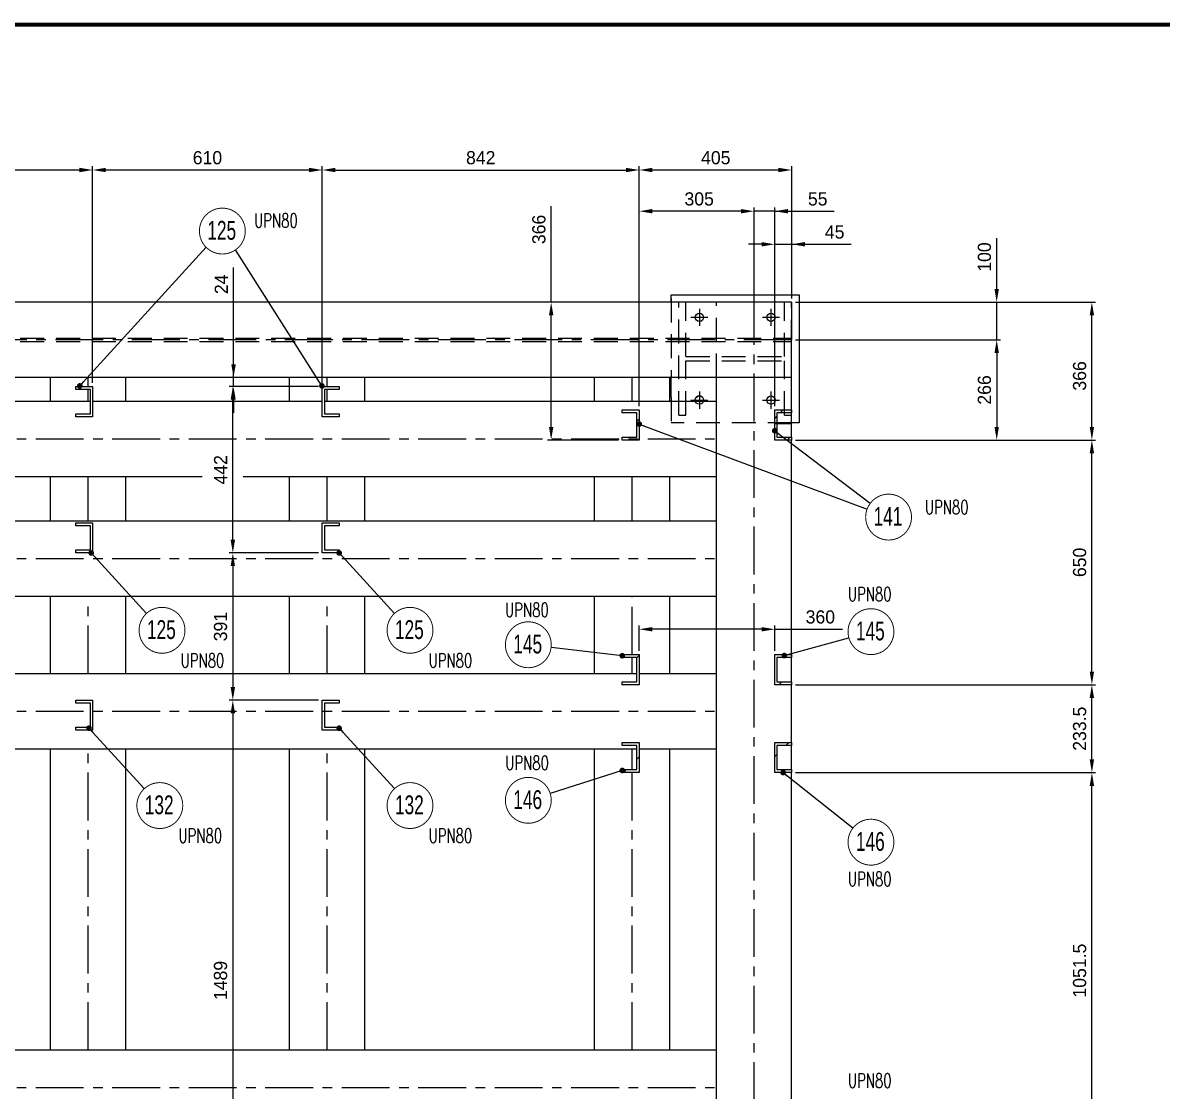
# Model space of a CAD drawing. Header units: millimetres. Extents: x 0 to 16187, y -20471 to 6290.
# Drawn here: x 9435.8 to 9738.5, y 4409.2 to 4692.9 of the extents above; entities that cross this region are included whole.
import ezdxf
from ezdxf.enums import TextEntityAlignment as Align

# ---------------------------------------------------------------- set-up
doc = ezdxf.new("R2010")
doc.units = ezdxf.units.MM
doc.header["$PDSIZE"] = -1
doc.linetypes.add('CENTERX2', pattern=[20.32, 12.7, -2.54, 2.54, -2.54])
doc.linetypes.add('DASHED2', pattern=[9.525, 6.35, -3.175])
doc.layers.add('BORDER1', color=3, linetype='Continuous')
doc.layers.add('BORDER2', color=7, linetype='Continuous')
doc.styles.add('MtXpl_txt_shx', font='txt.shx', dxfattribs={"height": 0.2})
doc.styles.add('ROMANC', font='ROMANC', dxfattribs={"height": 5})
doc.styles.add('ROMANS', font='ROMANS.shx', dxfattribs={"width": 0.8})
doc.styles.add('ROMANT', font='ROMANT', dxfattribs={"height": 4})
doc.styles.add('SLDTEXTSTYLE2', font='TXT', dxfattribs={"width": 0.686449})
doc.dimstyles.new('AM_ISO', dxfattribs={"dimtxt": 3.5, "dimasz": 3.5, "dimexe": 1, "dimexo": 1, "dimgap": 1.5, "dimtad": 1, "dimdsep": 46, "dimtxsty": 'Standard', "dimcen": 0, "dimclrd": 1, "dimclre": 1, "dimclrt": 1, "dimadec": 0, "dimazin": 2, "dimtp": 0.1, "dimtm": 0.1, "dimtfac": 0.71, "dimtdec": 3, "dimtmove": 0, "dimatfit": 3, "dimfxl": 1, "dimlwd": -1, "dimlwe": -1, "dimarcsym": 1})
doc.dimstyles.new('AM_ISO$7', dxfattribs={"dimtxt": 3.5, "dimasz": 3.5, "dimexe": 1, "dimexo": 1, "dimgap": 1.5, "dimtad": 1, "dimtoh": 1, "dimdsep": 46, "dimtxsty": 'Standard', "dimcen": 0, "dimclrd": 1, "dimclre": 1, "dimclrt": 1, "dimadec": 0, "dimazin": 2, "dimtp": 0.1, "dimtm": 0.1, "dimtfac": 0.71, "dimtdec": 3, "dimtmove": 0, "dimatfit": 3, "dimfxl": 1, "dimlwd": -1, "dimlwe": -1, "dimarcsym": 1})
pattern_1 = [(45, (8698.3727, 1683.945), (-4.490128, 4.490128), [])]

# ---------------------------------------------------------------- blocks, each defined once
blk = doc.blocks.new('*D2798')
at = {"color": 1, "linetype": 'ByBlock'}
for p, q in [((9641.09, 4493.77), (9720.84, 4493.77)), ((9641.09, 4388.62), (9720.84, 4388.62))]:
    blk.add_line(p, q, dxfattribs=at)
at = {"color": 2, "linetype": 'ByBlock'}
blk.add_line((9719.84, 4392.12), (9719.84, 4490.27), dxfattribs=at)
at = {"color": 2}
for points in [[(9720.42, 4490.27), (9719.26, 4490.27), (9719.84, 4493.77)], [(9719.26, 4392.12), (9720.42, 4392.12), (9719.84, 4388.62)]]:
    blk.add_solid(points, dxfattribs=at)
at = {"layer": 'Defpoints', "color": 0}
for p in [(9640.09, 4493.77), (9719.84, 4493.77), (9640.09, 4388.62)]:
    blk.add_point(p, dxfattribs=at)
at = {"color": 1, "insert": (9716.59, 4441.19), "char_height": 3.5, "attachment_point": 5, "rotation": 90}
blk.add_mtext('1051.5', dxfattribs=at)
blk = doc.blocks.new('*D2799')
at = {"color": 1, "linetype": 'ByBlock'}
for p, q in [((9641.09, 4517.12), (9720.84, 4517.12)), ((9641.09, 4493.77), (9720.84, 4493.77))]:
    blk.add_line(p, q, dxfattribs=at)
at = {"color": 2, "linetype": 'ByBlock'}
blk.add_line((9719.84, 4497.27), (9719.84, 4513.62), dxfattribs=at)
at = {"color": 2}
for points in [[(9720.42, 4513.62), (9719.26, 4513.62), (9719.84, 4517.12)], [(9719.26, 4497.27), (9720.42, 4497.27), (9719.84, 4493.77)]]:
    blk.add_solid(points, dxfattribs=at)
at = {"layer": 'Defpoints', "color": 0}
for p in [(9640.09, 4517.12), (9719.84, 4517.12), (9640.09, 4493.77)]:
    blk.add_point(p, dxfattribs=at)
at = {"color": 1, "insert": (9716.59, 4505.44), "char_height": 3.5, "attachment_point": 5, "rotation": 90}
blk.add_mtext('233.5', dxfattribs=at)
blk = doc.blocks.new('*D2800')
at = {"color": 1, "linetype": 'ByBlock'}
for p, q in [((9641.09, 4582.12), (9720.84, 4582.12)), ((9641.09, 4517.12), (9720.84, 4517.12))]:
    blk.add_line(p, q, dxfattribs=at)
at = {"color": 2, "linetype": 'ByBlock'}
blk.add_line((9719.84, 4520.62), (9719.84, 4578.62), dxfattribs=at)
at = {"color": 2}
for points in [[(9720.42, 4578.62), (9719.26, 4578.62), (9719.84, 4582.12)], [(9719.26, 4520.62), (9720.42, 4520.62), (9719.84, 4517.12)]]:
    blk.add_solid(points, dxfattribs=at)
at = {"layer": 'Defpoints', "color": 0}
for p in [(9640.09, 4582.12), (9719.84, 4582.12), (9640.09, 4517.12)]:
    blk.add_point(p, dxfattribs=at)
at = {"color": 1, "insert": (9716.59, 4549.62), "char_height": 3.5, "attachment_point": 5, "rotation": 90}
blk.add_mtext('650', dxfattribs=at)
blk = doc.blocks.new('*D2801')
at = {"color": 1, "linetype": 'ByBlock'}
for p, q in [((9641.09, 4618.72), (9720.84, 4618.72)), ((9641.09, 4582.12), (9720.84, 4582.12))]:
    blk.add_line(p, q, dxfattribs=at)
at = {"color": 2, "linetype": 'ByBlock'}
blk.add_line((9719.84, 4585.62), (9719.84, 4615.22), dxfattribs=at)
at = {"color": 2}
for points in [[(9720.42, 4615.22), (9719.26, 4615.22), (9719.84, 4618.72)], [(9719.26, 4585.62), (9720.42, 4585.62), (9719.84, 4582.12)]]:
    blk.add_solid(points, dxfattribs=at)
at = {"layer": 'Defpoints', "color": 0}
for p in [(9640.09, 4618.72), (9719.84, 4618.72), (9640.09, 4582.12)]:
    blk.add_point(p, dxfattribs=at)
at = {"color": 1, "insert": (9716.59, 4599.15), "char_height": 3.5, "attachment_point": 5, "rotation": 90}
blk.add_mtext('366', dxfattribs=at)
blk = doc.blocks.new('*D2802')
at = {"color": 1, "linetype": 'ByBlock'}
for p, q in [((9641.09, 4608.72), (9695.56, 4608.72)), ((9641.09, 4582.12), (9695.56, 4582.12))]:
    blk.add_line(p, q, dxfattribs=at)
at = {"color": 2, "linetype": 'ByBlock'}
blk.add_line((9694.56, 4605.22), (9694.56, 4585.62), dxfattribs=at)
at = {"color": 2}
for points in [[(9695.14, 4605.22), (9693.97, 4605.22), (9694.56, 4608.72)], [(9693.97, 4585.62), (9695.14, 4585.62), (9694.56, 4582.12)]]:
    blk.add_solid(points, dxfattribs=at)
at = {"layer": 'Defpoints', "color": 0}
for p in [(9640.09, 4608.72), (9640.09, 4582.12), (9694.56, 4582.12)]:
    blk.add_point(p, dxfattribs=at)
at = {"color": 1, "insert": (9691.31, 4595.42), "char_height": 3.5, "attachment_point": 5, "rotation": 90}
blk.add_mtext('266', dxfattribs=at)
blk = doc.blocks.new('*D2804')
at = {"color": 1, "linetype": 'ByBlock'}
for p, q in [((9630.09, 4609.27), (9630.09, 4643.89)), ((9635.59, 4591.12), (9635.59, 4643.89))]:
    blk.add_line(p, q, dxfattribs=at)
at = {"color": 2, "linetype": 'ByBlock'}
for p, q in [((9626.59, 4642.89), (9623.09, 4642.89)), ((9635.59, 4642.89), (9630.09, 4642.89)), ((9635.59, 4642.89), (9651.42, 4642.89)), ((9639.09, 4642.89), (9642.59, 4642.89))]:
    blk.add_line(p, q, dxfattribs=at)
at = {"color": 2}
for points in [[(9626.59, 4642.31), (9626.59, 4643.48), (9630.09, 4642.89)], [(9639.09, 4643.48), (9639.09, 4642.31), (9635.59, 4642.89)]]:
    blk.add_solid(points, dxfattribs=at)
at = {"layer": 'Defpoints', "color": 0}
for p in [(9630.09, 4642.89), (9630.09, 4608.27), (9635.59, 4590.12)]:
    blk.add_point(p, dxfattribs=at)
at = {"color": 1, "insert": (9647.01, 4646.14), "char_height": 3.5, "attachment_point": 5}
blk.add_mtext('55', dxfattribs=at)
blk = doc.blocks.new('*D2805')
at = {"color": 1, "linetype": 'ByBlock'}
for p, q in [((9599.59, 4591.12), (9599.59, 4643.89)), ((9630.09, 4609.27), (9630.09, 4643.89))]:
    blk.add_line(p, q, dxfattribs=at)
at = {"color": 2, "linetype": 'ByBlock'}
blk.add_line((9626.59, 4642.89), (9603.09, 4642.89), dxfattribs=at)
at = {"color": 2}
for points in [[(9603.09, 4643.48), (9603.09, 4642.31), (9599.59, 4642.89)], [(9626.59, 4642.31), (9626.59, 4643.48), (9630.09, 4642.89)]]:
    blk.add_solid(points, dxfattribs=at)
at = {"layer": 'Defpoints', "color": 0}
for p in [(9599.59, 4642.89), (9630.09, 4608.27), (9599.59, 4590.12)]:
    blk.add_point(p, dxfattribs=at)
at = {"color": 1, "insert": (9615.52, 4646.14), "char_height": 3.5, "attachment_point": 5}
blk.add_mtext('305', dxfattribs=at)
blk = doc.blocks.new('*D2806')
at = {"color": 1, "linetype": 'ByBlock'}
for p, q in [((9599.59, 4591.12), (9599.59, 4654.84)), ((9640.09, 4619.72), (9640.09, 4654.84))]:
    blk.add_line(p, q, dxfattribs=at)
at = {"color": 2, "linetype": 'ByBlock'}
blk.add_line((9636.59, 4653.84), (9603.09, 4653.84), dxfattribs=at)
at = {"color": 2}
for points in [[(9603.09, 4654.42), (9603.09, 4653.26), (9599.59, 4653.84)], [(9636.59, 4653.26), (9636.59, 4654.42), (9640.09, 4653.84)]]:
    blk.add_solid(points, dxfattribs=at)
at = {"layer": 'Defpoints', "color": 0}
for p in [(9599.59, 4653.84), (9640.09, 4618.72), (9599.59, 4590.12)]:
    blk.add_point(p, dxfattribs=at)
at = {"color": 1, "insert": (9619.93, 4657.09), "char_height": 3.5, "attachment_point": 5}
blk.add_mtext('405', dxfattribs=at)
blk = doc.blocks.new('*D2807')
at = {"color": 1, "linetype": 'ByBlock'}
for p, q in [((9515.39, 4597.32), (9515.39, 4654.84)), ((9599.59, 4591.12), (9599.59, 4654.84))]:
    blk.add_line(p, q, dxfattribs=at)
at = {"color": 2, "linetype": 'ByBlock'}
blk.add_line((9518.89, 4653.84), (9596.09, 4653.84), dxfattribs=at)
at = {"color": 2}
for points in [[(9518.89, 4654.42), (9518.89, 4653.26), (9515.39, 4653.84)], [(9596.09, 4653.26), (9596.09, 4654.42), (9599.59, 4653.84)]]:
    blk.add_solid(points, dxfattribs=at)
at = {"layer": 'Defpoints', "color": 0}
for p in [(9599.59, 4653.84), (9515.39, 4596.32), (9599.59, 4590.12)]:
    blk.add_point(p, dxfattribs=at)
at = {"color": 1, "insert": (9557.49, 4657.09), "char_height": 3.5, "attachment_point": 5}
blk.add_mtext('842', dxfattribs=at)
blk = doc.blocks.new('*D2808')
at = {"color": 1, "linetype": 'ByBlock'}
for p, q in [((9454.39, 4597.32), (9454.39, 4654.84)), ((9515.39, 4597.32), (9515.39, 4654.84))]:
    blk.add_line(p, q, dxfattribs=at)
at = {"color": 2, "linetype": 'ByBlock'}
blk.add_line((9511.89, 4653.84), (9457.89, 4653.84), dxfattribs=at)
at = {"color": 2}
for points in [[(9457.89, 4654.42), (9457.89, 4653.26), (9454.39, 4653.84)], [(9511.89, 4653.26), (9511.89, 4654.42), (9515.39, 4653.84)]]:
    blk.add_solid(points, dxfattribs=at)
at = {"layer": 'Defpoints', "color": 0}
for p in [(9454.39, 4653.84), (9454.39, 4596.32), (9515.39, 4596.32)]:
    blk.add_point(p, dxfattribs=at)
at = {"color": 1, "insert": (9484.89, 4657.09), "char_height": 3.5, "attachment_point": 5}
blk.add_mtext('610', dxfattribs=at)
blk = doc.blocks.new('*D2809')
at = {"color": 1, "linetype": 'ByBlock'}
for p, q in [((9369.99, 4597.32), (9369.99, 4654.84)), ((9454.39, 4597.32), (9454.39, 4654.84))]:
    blk.add_line(p, q, dxfattribs=at)
at = {"color": 2, "linetype": 'ByBlock'}
blk.add_line((9450.89, 4653.84), (9373.49, 4653.84), dxfattribs=at)
at = {"color": 2}
for points in [[(9373.49, 4654.42), (9373.49, 4653.26), (9369.99, 4653.84)], [(9450.89, 4653.26), (9450.89, 4654.42), (9454.39, 4653.84)]]:
    blk.add_solid(points, dxfattribs=at)
at = {"layer": 'Defpoints', "color": 0}
for p in [(9369.99, 4653.84), (9369.99, 4596.32), (9454.39, 4596.32)]:
    blk.add_point(p, dxfattribs=at)
at = {"color": 1, "insert": (9412.19, 4657.09), "char_height": 3.5, "attachment_point": 5}
blk.add_mtext('844', dxfattribs=at)
blk = doc.blocks.new('*D2811')
at = {"color": 2, "linetype": 'ByBlock'}
for p, q in [((9491.82, 4598.72), (9491.82, 4627.9)), ((9491.82, 4602.22), (9491.82, 4605.72)), ((9491.82, 4596.32), (9491.82, 4598.72)), ((9491.82, 4592.82), (9491.82, 4589.32))]:
    blk.add_line(p, q, dxfattribs=at)
at = {"color": 1, "linetype": 'ByBlock'}
for p, q in [((9533.05, 4598.72), (9490.82, 4598.72)), ((9514.39, 4596.32), (9490.82, 4596.32))]:
    blk.add_line(p, q, dxfattribs=at)
at = {"color": 2}
for points in [[(9491.24, 4602.22), (9492.41, 4602.22), (9491.82, 4598.72)], [(9492.41, 4592.82), (9491.24, 4592.82), (9491.82, 4596.32)]]:
    blk.add_solid(points, dxfattribs=at)
at = {"layer": 'Defpoints', "color": 0}
for p in [(9491.82, 4598.72), (9534.05, 4598.72), (9515.39, 4596.32)]:
    blk.add_point(p, dxfattribs=at)
at = {"color": 1, "insert": (9488.57, 4623.48), "char_height": 3.5, "attachment_point": 5, "rotation": 90}
blk.add_mtext('24', dxfattribs=at)
blk = doc.blocks.new('*D2812')
at = {"color": 2, "linetype": 'ByBlock'}
for p, q in [((9576.2, 4618.72), (9576.2, 4644.22)), ((9576.2, 4585.62), (9576.2, 4615.22))]:
    blk.add_line(p, q, dxfattribs=at)
at = {"color": 1, "linetype": 'ByBlock'}
for p, q in [((9595.08, 4618.72), (9575.2, 4618.72)), ((9594.09, 4582.12), (9575.2, 4582.12))]:
    blk.add_line(p, q, dxfattribs=at)
at = {"color": 2}
for points in [[(9576.79, 4615.22), (9575.62, 4615.22), (9576.2, 4618.72)], [(9575.62, 4585.62), (9576.79, 4585.62), (9576.2, 4582.12)]]:
    blk.add_solid(points, dxfattribs=at)
at = {"layer": 'Defpoints', "color": 0}
for p in [(9576.2, 4618.72), (9596.08, 4618.72), (9595.09, 4582.12)]:
    blk.add_point(p, dxfattribs=at)
at = {"color": 1, "insert": (9572.95, 4638.05), "char_height": 3.5, "attachment_point": 5, "rotation": 90}
blk.add_mtext('366', dxfattribs=at)
blk = doc.blocks.new('*D2813')
at = {"color": 1, "linetype": 'ByBlock'}
for p, q in [((9514.39, 4596.32), (9490.63, 4596.32)), ((9514.39, 4552.12), (9490.63, 4552.12))]:
    blk.add_line(p, q, dxfattribs=at)
at = {"color": 2, "linetype": 'ByBlock'}
blk.add_line((9491.63, 4555.62), (9491.63, 4592.82), dxfattribs=at)
at = {"color": 2}
for points in [[(9492.22, 4592.82), (9491.05, 4592.82), (9491.63, 4596.32)], [(9491.05, 4555.62), (9492.22, 4555.62), (9491.63, 4552.12)]]:
    blk.add_solid(points, dxfattribs=at)
at = {"layer": 'Defpoints', "color": 0}
for p in [(9491.63, 4596.32), (9515.39, 4596.32), (9515.39, 4552.12)]:
    blk.add_point(p, dxfattribs=at)
at = {"color": 1, "insert": (9488.38, 4574.22), "char_height": 3.5, "attachment_point": 5, "rotation": 90}
blk.add_mtext('442', dxfattribs=at)
blk = doc.blocks.new('*D2814')
at = {"color": 1, "linetype": 'ByBlock'}
for p, q in [((9514.39, 4552.12), (9490.63, 4552.12)), ((9514.39, 4513.02), (9490.63, 4513.02))]:
    blk.add_line(p, q, dxfattribs=at)
at = {"color": 2, "linetype": 'ByBlock'}
blk.add_line((9491.63, 4548.62), (9491.63, 4516.52), dxfattribs=at)
at = {"color": 2}
for points in [[(9492.22, 4548.62), (9491.05, 4548.62), (9491.63, 4552.12)], [(9491.05, 4516.52), (9492.22, 4516.52), (9491.63, 4513.02)]]:
    blk.add_solid(points, dxfattribs=at)
at = {"layer": 'Defpoints', "color": 0}
for p in [(9515.39, 4552.12), (9491.63, 4513.02), (9515.39, 4513.02)]:
    blk.add_point(p, dxfattribs=at)
at = {"color": 1, "insert": (9488.38, 4532.57), "char_height": 3.5, "attachment_point": 5, "rotation": 90}
blk.add_mtext('391', dxfattribs=at)
blk = doc.blocks.new('*D2815')
at = {"color": 1, "linetype": 'ByBlock'}
for p, q in [((9514.39, 4513.02), (9490.63, 4513.02)), ((9514.39, 4364.12), (9490.63, 4364.12))]:
    blk.add_line(p, q, dxfattribs=at)
at = {"color": 2, "linetype": 'ByBlock'}
blk.add_line((9491.63, 4509.52), (9491.63, 4367.62), dxfattribs=at)
at = {"color": 2}
for points in [[(9492.22, 4509.52), (9491.05, 4509.52), (9491.63, 4513.02)], [(9491.05, 4367.62), (9492.22, 4367.62), (9491.63, 4364.12)]]:
    blk.add_solid(points, dxfattribs=at)
at = {"layer": 'Defpoints', "color": 0}
for p in [(9515.39, 4513.02), (9491.63, 4364.12), (9515.39, 4364.12)]:
    blk.add_point(p, dxfattribs=at)
at = {"color": 1, "insert": (9488.38, 4438.57), "char_height": 3.5, "attachment_point": 5, "rotation": 90}
blk.add_mtext('1489', dxfattribs=at)
blk = doc.blocks.new('*D2818')
at = {"color": 1, "linetype": 'ByBlock'}
for p, q in [((9635.59, 4591.12), (9635.59, 4635.11)), ((9640.09, 4619.72), (9640.09, 4635.11))]:
    blk.add_line(p, q, dxfattribs=at)
at = {"color": 2, "linetype": 'ByBlock'}
for p, q in [((9632.09, 4634.11), (9628.59, 4634.11)), ((9635.59, 4634.11), (9640.09, 4634.11)), ((9640.09, 4634.11), (9655.92, 4634.11)), ((9643.59, 4634.11), (9647.09, 4634.11))]:
    blk.add_line(p, q, dxfattribs=at)
at = {"color": 2}
for points in [[(9632.09, 4633.53), (9632.09, 4634.7), (9635.59, 4634.11)], [(9643.59, 4634.7), (9643.59, 4633.53), (9640.09, 4634.11)]]:
    blk.add_solid(points, dxfattribs=at)
at = {"layer": 'Defpoints', "color": 0}
for p in [(9640.09, 4634.11), (9640.09, 4618.72), (9635.59, 4590.12)]:
    blk.add_point(p, dxfattribs=at)
at = {"color": 1, "insert": (9651.51, 4637.36), "char_height": 3.5, "attachment_point": 5}
blk.add_mtext('45', dxfattribs=at)
blk = doc.blocks.new('*D2886')
at = {"color": 2, "linetype": 'ByBlock'}
for p, q in [((9694.56, 4622.22), (9694.56, 4635.72)), ((9694.56, 4608.72), (9694.56, 4618.72)), ((9694.56, 4605.22), (9694.56, 4601.72))]:
    blk.add_line(p, q, dxfattribs=at)
at = {"color": 1, "linetype": 'ByBlock'}
for p, q in [((9641.09, 4618.72), (9695.56, 4618.72)), ((9641.09, 4608.72), (9695.56, 4608.72))]:
    blk.add_line(p, q, dxfattribs=at)
at = {"color": 2}
for points in [[(9693.97, 4622.22), (9695.14, 4622.22), (9694.56, 4618.72)], [(9695.14, 4605.22), (9693.97, 4605.22), (9694.56, 4608.72)]]:
    blk.add_solid(points, dxfattribs=at)
at = {"layer": 'Defpoints', "color": 0}
for p in [(9640.09, 4618.72), (9694.56, 4618.72), (9640.09, 4608.72)]:
    blk.add_point(p, dxfattribs=at)
at = {"color": 1, "insert": (9691.31, 4630.72), "char_height": 3.5, "attachment_point": 5, "rotation": 90}
blk.add_mtext('100', dxfattribs=at)
blk = doc.blocks.new('A$7E93E1561D17')
at = {"color": 6, "linetype": 'DASHED2'}
for p, q in [((0, 0), (0, 30)), ((0, 30), (1.9, 30)), ((1.9, 15.55), (1.9, 30)), ((28.1, 30), (30, 30)), ((28.1, 15.55), (28.1, 30)), ((30, 0), (30, 30)), ((28.1, 15.55), (1.9, 15.55)), ((1.9, 0), (1.9, 14.45)), ((28.1, 14.45), (1.9, 14.45)), ((28.1, 0), (28.1, 14.45)), ((1.9, 0), (0, 0)), ((30, 0), (28.1, 0))]:
    blk.add_line(p, q, dxfattribs=at)
blk = doc.blocks.new('*U609')
at = {"layer": 'BORDER1', "color": 154, "true_color": 0x1859a9, "const_width": 1}
blk.add_lwpolyline([(1.81, 811), (1144, 811), (1144, 0), (0, 0), (0, 811)], close=True, dxfattribs=at)
at = {"layer": 'BORDER2', "flags": 8}
for tag, height, style, p in [('REV-A', 3.24, 'ROMANS', (986.93, 140.25)), ('RE-A', 8.06, 'ROMANT', (1084.63, 7.17))]:
    blk.add_attdef(tag, text='', height=height, dxfattribs=dict(at, style=style)).set_placement(p, align=Align.CENTER)
at = {"layer": 'BORDER2', "style": 'ROMANS', "width": 3.830216}
blk.add_attdef('DATE-A', text='', height=3.24, dxfattribs=at).set_placement((995.51, 140.25), (1008.51, 140.25), align=Align.FIT)
at = {"layer": 'BORDER2'}
for tag, height, style, p in [('DRN-A', 3.24, 'ROMANS', (1018.38, 140.25)), ('CHD-A', 3.24, 'ROMANS', (1032.35, 140.25)), ('APD-A', 3.24, 'ROMANS', (1046.64, 140.25)), ('CONS_CONT_VEND', 4.2, 'ROMANC', (1061.39, 72.83))]:
    blk.add_attdef(tag, text='', height=height, dxfattribs=dict(at, style=style)).set_placement(p, align=Align.CENTER)
at = {"layer": 'BORDER2', "style": 'ROMANS', "width": 0.8}
for tag, p, height in [('1:X', (997.23, 122.55), 3.5), ('LOC', (1042.74, 122.55), 3.5), ('PROJ_NO', (1118.64, 122.55), 3.5), ('CONS_DRG_NO', (1011, 63), 3)]:
    blk.add_attdef(tag, p, '', height=height, dxfattribs=at)
at = {"layer": 'BORDER2', "lineweight": 30, "width": 0.8, "flags": 104}
blk.add_attdef('COMMENTS-A', text='', height=2.2, dxfattribs=at).set_placement((1055.21, 142.07), align=Align.MIDDLE_LEFT)
at = {"layer": 'BORDER2', "style": 'ROMANS', "width": 0.8}
for tag, p in [('PROJECT_TITLE_1', (1061.07, 55.35)), ('PROJECT_TITLE_2', (1061.07, 49.3))]:
    blk.add_attdef(tag, text='', height=3.5, dxfattribs=at).set_placement(p, align=Align.MIDDLE)
at = {"layer": 'BORDER2', "style": 'ROMANT', "width": 0.8}
for tag, p in [('DRG_TITLE_1', (1061.07, 36.31)), ('DRG_TITLE_2', (1061.07, 28.31)), ('DRG_TITLE_3', (1061.07, 20.31))]:
    blk.add_attdef(tag, text='', height=5, dxfattribs=at).set_placement(p, align=Align.CENTER)
at = {"layer": 'BORDER2', "style": 'ROMANT'}
for tag, p in [('AR', (995, 7.17)), ('PA', (1011.74, 7.17)), ('DC', (1028.45, 7.17)), ('TS', (1120.84, 7.17))]:
    blk.add_attdef(tag, p, '', height=8.06, dxfattribs=at)
for tag, p in [('SRNO', (1074.7, 7.17)), ('SH', (1115.8, 7.18))]:
    blk.add_attdef(tag, text='', height=8.06, dxfattribs=at).set_placement(p, align=Align.RIGHT)
at = {"layer": 'BORDER2', "style": 'ROMANS', "flags": 2}
blk.add_attdef('TB_VERSION', text='', height=2, dxfattribs=at).set_placement((1, -1), align=Align.TOP_LEFT)
blk = doc.blocks.new('*D3981')
at = {"color": 1, "linetype": 'ByBlock'}
for p, q in [((9599.59, 4526.12), (9599.59, 4532.86)), ((9635.59, 4526.12), (9635.59, 4532.86))]:
    blk.add_line(p, q, dxfattribs=at)
at = {"color": 2, "linetype": 'ByBlock'}
for p, q in [((9632.09, 4531.86), (9603.09, 4531.86)), ((9635.59, 4531.86), (9653.59, 4531.86))]:
    blk.add_line(p, q, dxfattribs=at)
at = {"color": 2}
for points in [[(9603.09, 4532.44), (9603.09, 4531.27), (9599.59, 4531.86)], [(9632.09, 4531.27), (9632.09, 4532.44), (9635.59, 4531.86)]]:
    blk.add_solid(points, dxfattribs=at)
at = {"layer": 'Defpoints', "color": 0}
for p in [(9599.59, 4531.86), (9599.59, 4525.12), (9635.59, 4525.12)]:
    blk.add_point(p, dxfattribs=at)
at = {"color": 1, "insert": (9647.71, 4535.11), "char_height": 3.5, "attachment_point": 5}
blk.add_mtext('360', dxfattribs=at)

msp = doc.modelspace()

# ---------------------------------------------------------------- hatches: boundary and pattern name
at = {"linetype": 'Continuous', "lineweight": 18}
h = msp.add_hatch(dxfattribs=at)
h.set_pattern_fill('ANSI31', scale=2, style=0)
h.set_pattern_definition(pattern_1)
h.paths.add_polyline_path([(9599.5886, 4582.11891), (9599.5886, 4590.11891), (9595.0886, 4590.11891), (9595.0886, 4589.31891), (9598.9886, 4589.31891), (9598.9886, 4582.91891), (9595.0886, 4582.91891), (9595.0886, 4582.11891)], flags=0)
h = msp.add_hatch(dxfattribs=at)
h.set_pattern_fill('ANSI31', scale=2, style=0)
h.set_pattern_definition(pattern_1)
h.paths.add_polyline_path([(9635.5886, 4590.11891), (9635.5886, 4582.11891), (9640.0886, 4582.11891), (9640.0886, 4582.91891), (9636.1886, 4582.91891), (9636.1886, 4589.31891), (9640.0886, 4589.31891), (9640.0886, 4590.11891)], flags=0)
h = msp.add_hatch(dxfattribs=at)
h.set_pattern_fill('ANSI31', scale=2, style=0)
h.set_pattern_definition(pattern_1)
h.paths.add_polyline_path([(9599.5886, 4517.11891), (9599.5886, 4525.11891), (9595.0886, 4525.11891), (9595.0886, 4524.31891), (9598.9886, 4524.31891), (9598.9886, 4517.91891), (9595.0886, 4517.91891), (9595.0886, 4517.11891)], flags=0)
h = msp.add_hatch(dxfattribs=at)
h.set_pattern_fill('ANSI31', scale=2, style=0)
h.set_pattern_definition(pattern_1)
h.paths.add_polyline_path([(9635.5886, 4525.11891), (9635.5886, 4517.11891), (9640.0886, 4517.11891), (9640.0886, 4517.91891), (9636.1886, 4517.91891), (9636.1886, 4524.31891), (9640.0886, 4524.31891), (9640.0886, 4525.11891)], flags=0)
h = msp.add_hatch(dxfattribs=at)
h.set_pattern_fill('ANSI31', scale=2, style=0)
h.set_pattern_definition(pattern_1)
h.paths.add_polyline_path([(9599.5886, 4493.76891), (9599.5886, 4501.76891), (9595.0886, 4501.76891), (9595.0886, 4500.96891), (9598.9886, 4500.96891), (9598.9886, 4494.56891), (9595.0886, 4494.56891), (9595.0886, 4493.76891)], flags=0)
h = msp.add_hatch(dxfattribs=at)
h.set_pattern_fill('ANSI31', scale=2, style=0)
h.set_pattern_definition(pattern_1)
h.paths.add_polyline_path([(9635.5886, 4501.76891), (9635.5886, 4493.76891), (9640.0886, 4493.76891), (9640.0886, 4494.56891), (9636.1886, 4494.56891), (9636.1886, 4500.96891), (9640.0886, 4500.96891), (9640.0886, 4501.76891)], flags=0)

# ---------------------------------------------------------------- linework, layer by layer
at = {"color": 7, "linetype": 'Continuous', "lineweight": 25}
for p, q in [((9608.0886, 4620.71891), (9642.0886, 4620.71891)), ((9608.0886, 4618.71891), (9608.0886, 4620.71891)), ((9642.0886, 4620.71891), (9642.0886, 4586.71891)), ((9640.0886, 4618.71891), (9216.0886, 4618.71891)), ((9640.0886, 4618.71891), (9640.0886, 4608.71891)), ((9640.0886, 4590.11891), (9640.0886, 4608.26891)), ((9640.0886, 4598.71891), (9216.0886, 4598.71891)), ((9443.1886, 4592.41891), (9443.1886, 4598.71891)), ((9453.1886, 4598.71891), (9443.1886, 4598.71891)), ((9463.1886, 4598.71891), (9453.1886, 4598.71891)), ((9463.1886, 4592.41891), (9463.1886, 4598.71891)), ((9506.6886, 4592.41891), (9506.6886, 4598.71891)), ((9516.6886, 4598.71891), (9506.6886, 4598.71891)), ((9526.6886, 4598.71891), (9516.6886, 4598.71891)), ((9526.6886, 4592.41891), (9526.6886, 4598.71891)), ((9587.6886, 4592.41891), (9587.6886, 4598.71891)), ((9597.6886, 4598.71891), (9587.6886, 4598.71891)), ((9607.6886, 4598.71891), (9597.6886, 4598.71891)), ((9607.6886, 4592.41891), (9607.6886, 4598.71891)), ((9608.0886, 4593.51891), (9608.0886, 4598.71891)), ((9620.0886, 4007.31891), (9620.0886, 4598.71891)), ((9449.8886, 4595.51891), (9449.8886, 4596.31891)), ((9449.8886, 4596.31891), (9454.3886, 4596.31891)), ((9453.7886, 4595.51891), (9449.8886, 4595.51891)), ((9453.7886, 4589.11891), (9453.7886, 4595.51891)), ((9454.3886, 4596.31891), (9454.3886, 4588.31891)), ((9515.3886, 4596.31891), (9519.8886, 4596.31891)), ((9515.3886, 4588.31891), (9515.3886, 4596.31891)), ((9515.9886, 4595.51891), (9515.9886, 4589.11891)), ((9519.8886, 4595.51891), (9515.9886, 4595.51891)), ((9519.8886, 4596.31891), (9519.8886, 4595.51891)), ((9370.5886, 4592.41891), (9453.7886, 4592.41891)), ((9443.1886, 4592.41891), (9453.1886, 4592.41891)), ((9453.1886, 4592.41891), (9453.7886, 4592.41891)), ((9454.3886, 4592.41891), (9463.1886, 4592.41891)), ((9454.3886, 4592.41891), (9515.3886, 4592.41891)), ((9506.6886, 4592.41891), (9515.3886, 4592.41891)), ((9515.9886, 4592.41891), (9516.6886, 4592.41891)), ((9515.9886, 4592.41891), (9620.0886, 4592.41891)), ((9516.6886, 4592.41891), (9526.6886, 4592.41891)), ((9587.6886, 4592.41891), (9597.6886, 4592.41891)), ((9597.6886, 4592.41891), (9607.6886, 4592.41891)), ((9620.0886, 4582.41891), (9620.0886, 4592.41891)), ((9449.8886, 4588.31891), (9449.8886, 4589.11891)), ((9449.8886, 4589.11891), (9453.7886, 4589.11891)), ((9515.9886, 4589.11891), (9519.8886, 4589.11891)), ((9519.8886, 4589.11891), (9519.8886, 4588.31891)), ((9595.0886, 4589.31891), (9595.0886, 4590.11891)), ((9595.0886, 4590.11891), (9599.5886, 4590.11891)), ((9598.9886, 4589.31891), (9595.0886, 4589.31891)), ((9598.9886, 4582.91891), (9598.9886, 4589.31891)), ((9599.5886, 4590.11891), (9599.5886, 4582.11891)), ((9635.5886, 4590.11891), (9640.0886, 4590.11891)), ((9635.5886, 4582.11891), (9635.5886, 4590.11891)), ((9640.0886, 4589.31891), (9636.1886, 4589.31891)), ((9636.1886, 4589.31891), (9636.1886, 4582.91891)), ((9640.0886, 4590.11891), (9640.0886, 4589.31891)), ((9640.0886, 4582.91891), (9640.0886, 4589.31891)), ((9454.3886, 4588.31891), (9449.8886, 4588.31891)), ((9519.8886, 4588.31891), (9515.3886, 4588.31891)), ((9635.5886, 4586.51891), (9640.0886, 4586.51891)), ((9642.0886, 4586.71891), (9640.0886, 4586.71891)), ((9595.0886, 4582.11891), (9595.0886, 4582.91891)), ((9595.0886, 4582.91891), (9598.9886, 4582.91891)), ((9636.1886, 4582.91891), (9640.0886, 4582.91891)), ((9640.0886, 4582.91891), (9640.0886, 4582.11891)), ((9599.5886, 4582.11891), (9595.0886, 4582.11891)), ((9620.0886, 4572.41891), (9620.0886, 4582.41891)), ((9640.0886, 4582.11891), (9635.5886, 4582.11891)), ((9640.0886, 4525.11891), (9640.0886, 4582.11891)), ((9295.23851, 4572.41891), (9483.4474, 4572.41891)), ((9443.1886, 4572.41891), (9453.1886, 4572.41891)), ((9443.1886, 4560.61891), (9443.1886, 4572.41891)), ((9453.1886, 4572.41891), (9463.1886, 4572.41891)), ((9453.1886, 4560.61891), (9453.1886, 4572.41891)), ((9463.1886, 4560.61891), (9463.1886, 4572.41891)), ((9494.38757, 4572.41891), (9620.0886, 4572.41891)), ((9506.6886, 4560.61891), (9506.6886, 4572.41891)), ((9506.6886, 4572.41891), (9516.6886, 4572.41891)), ((9516.6886, 4572.41891), (9526.6886, 4572.41891)), ((9526.6886, 4560.61891), (9526.6886, 4572.41891)), ((9587.6886, 4572.41891), (9597.6886, 4572.41891)), ((9587.6886, 4560.61891), (9587.6886, 4572.41891)), ((9597.6886, 4572.41891), (9607.6886, 4572.41891)), ((9607.6886, 4560.61891), (9607.6886, 4572.41891)), ((9236.0886, 4560.61891), (9620.0886, 4560.61891)), ((9443.1886, 4560.61891), (9453.1886, 4560.61891)), ((9449.8886, 4559.31891), (9449.8886, 4560.11891)), ((9449.8886, 4560.11891), (9454.3886, 4560.11891)), ((9453.7886, 4559.31891), (9449.8886, 4559.31891)), ((9453.1886, 4560.61891), (9463.1886, 4560.61891)), ((9453.7886, 4552.91891), (9453.7886, 4559.31891)), ((9454.3886, 4560.11891), (9454.3886, 4552.11891)), ((9506.6886, 4560.61891), (9516.6886, 4560.61891)), ((9515.3886, 4560.11891), (9519.8886, 4560.11891)), ((9515.3886, 4552.11891), (9515.3886, 4560.11891)), ((9519.8886, 4559.31891), (9515.9886, 4559.31891)), ((9515.9886, 4559.31891), (9515.9886, 4552.91891)), ((9516.6886, 4560.61891), (9526.6886, 4560.61891)), ((9519.8886, 4560.11891), (9519.8886, 4559.31891)), ((9587.6886, 4560.61891), (9597.6886, 4560.61891)), ((9597.6886, 4560.61891), (9607.6886, 4560.61891)), ((9620.0886, 4550.61891), (9620.0886, 4560.61891)), ((9449.8886, 4552.11891), (9449.8886, 4552.91891)), ((9449.8886, 4552.91891), (9453.7886, 4552.91891)), ((9515.9886, 4552.91891), (9519.8886, 4552.91891)), ((9519.8886, 4552.91891), (9519.8886, 4552.11891)), ((9454.3886, 4552.11891), (9449.8886, 4552.11891)), ((9519.8886, 4552.11891), (9515.3886, 4552.11891)), ((9620.0886, 4540.61891), (9620.0886, 4550.61891)), ((9236.0886, 4540.61891), (9620.0886, 4540.61891)), ((9443.1886, 4540.61891), (9453.1886, 4540.61891)), ((9443.1886, 4520.11891), (9443.1886, 4540.61891)), ((9453.1886, 4540.61891), (9463.1886, 4540.61891)), ((9463.1886, 4520.11891), (9463.1886, 4540.61891)), ((9506.6886, 4520.11891), (9506.6886, 4540.61891)), ((9506.6886, 4540.61891), (9516.6886, 4540.61891)), ((9516.6886, 4540.61891), (9526.6886, 4540.61891)), ((9526.6886, 4520.11891), (9526.6886, 4540.61891)), ((9587.6886, 4540.61891), (9597.6886, 4540.61891)), ((9587.6886, 4520.11891), (9587.6886, 4540.61891)), ((9597.6886, 4540.61891), (9607.6886, 4540.61891)), ((9607.6886, 4520.11891), (9607.6886, 4540.61891)), ((9595.0886, 4524.31891), (9595.0886, 4525.11891)), ((9595.0886, 4525.11891), (9599.5886, 4525.11891)), ((9598.9886, 4524.31891), (9595.0886, 4524.31891)), ((9598.9886, 4517.91891), (9598.9886, 4524.31891)), ((9599.5886, 4525.11891), (9599.5886, 4517.11891)), ((9635.5886, 4525.11891), (9640.0886, 4525.11891)), ((9635.5886, 4517.11891), (9635.5886, 4525.11891)), ((9640.0886, 4524.31891), (9636.1886, 4524.31891)), ((9636.1886, 4524.31891), (9636.1886, 4517.91891)), ((9640.0886, 4525.11891), (9640.0886, 4524.31891)), ((9640.0886, 4517.91891), (9640.0886, 4524.31891)), ((9236.0886, 4520.11891), (9598.9886, 4520.11891)), ((9443.1886, 4520.11891), (9453.1886, 4520.11891)), ((9453.1886, 4520.11891), (9463.1886, 4520.11891)), ((9506.6886, 4520.11891), (9516.6886, 4520.11891)), ((9516.6886, 4520.11891), (9526.6886, 4520.11891)), ((9587.6886, 4520.11891), (9597.6886, 4520.11891)), ((9597.6886, 4520.11891), (9598.9886, 4520.11891)), ((9599.5886, 4520.11891), (9607.6886, 4520.11891)), ((9599.5886, 4520.11891), (9620.0886, 4520.11891)), ((9620.0886, 4510.11891), (9620.0886, 4520.11891)), ((9595.0886, 4517.11891), (9595.0886, 4517.91891)), ((9595.0886, 4517.91891), (9598.9886, 4517.91891)), ((9599.5886, 4517.11891), (9595.0886, 4517.11891)), ((9640.0886, 4517.11891), (9635.5886, 4517.11891)), ((9636.1886, 4517.91891), (9640.0886, 4517.91891)), ((9640.0886, 4517.91891), (9640.0886, 4517.11891)), ((9640.0886, 4501.76891), (9640.0886, 4517.11891)), ((9449.8886, 4512.21891), (9449.8886, 4513.01891)), ((9449.8886, 4513.01891), (9454.3886, 4513.01891)), ((9453.7886, 4512.21891), (9449.8886, 4512.21891)), ((9453.7886, 4505.81891), (9453.7886, 4512.21891)), ((9454.3886, 4513.01891), (9454.3886, 4505.01891)), ((9515.3886, 4505.01891), (9515.3886, 4513.01891)), ((9515.3886, 4513.01891), (9519.8886, 4513.01891)), ((9519.8886, 4512.21891), (9515.9886, 4512.21891)), ((9515.9886, 4512.21891), (9515.9886, 4505.81891)), ((9519.8886, 4513.01891), (9519.8886, 4512.21891)), ((9620.0886, 4500.11891), (9620.0886, 4510.11891)), ((9449.8886, 4505.01891), (9449.8886, 4505.81891)), ((9449.8886, 4505.81891), (9453.7886, 4505.81891)), ((9454.3886, 4505.01891), (9449.8886, 4505.01891)), ((9519.8886, 4505.01891), (9515.3886, 4505.01891)), ((9515.9886, 4505.81891), (9519.8886, 4505.81891)), ((9519.8886, 4505.81891), (9519.8886, 4505.01891)), ((9595.0886, 4500.96891), (9595.0886, 4501.76891)), ((9595.0886, 4501.76891), (9599.5886, 4501.76891)), ((9599.5886, 4501.76891), (9599.5886, 4493.76891)), ((9635.5886, 4501.76891), (9640.0886, 4501.76891)), ((9635.5886, 4493.76891), (9635.5886, 4501.76891)), ((9640.0886, 4501.76891), (9640.0886, 4500.96891)), ((9236.0886, 4500.11891), (9598.9886, 4500.11891)), ((9443.1886, 4500.11891), (9453.1886, 4500.11891)), ((9443.1886, 4420.11891), (9443.1886, 4500.11891)), ((9453.1886, 4500.11891), (9463.1886, 4500.11891)), ((9463.1886, 4420.11891), (9463.1886, 4500.11891)), ((9506.6886, 4500.11891), (9516.6886, 4500.11891)), ((9506.6886, 4420.11891), (9506.6886, 4500.11891)), ((9516.6886, 4500.11891), (9526.6886, 4500.11891)), ((9526.6886, 4420.11891), (9526.6886, 4500.11891)), ((9587.6886, 4500.11891), (9597.6886, 4500.11891)), ((9587.6886, 4420.11891), (9587.6886, 4500.11891)), ((9598.9886, 4500.96891), (9595.0886, 4500.96891)), ((9597.6886, 4500.11891), (9598.9886, 4500.11891)), ((9597.6886, 4494.56891), (9597.6886, 4500.11891)), ((9598.9886, 4494.56891), (9598.9886, 4500.96891)), ((9599.5886, 4500.11891), (9607.6886, 4500.11891)), ((9599.5886, 4500.11891), (9620.0886, 4500.11891)), ((9607.6886, 4420.11891), (9607.6886, 4500.11891)), ((9640.0886, 4500.96891), (9636.1886, 4500.96891)), ((9636.1886, 4500.96891), (9636.1886, 4494.56891)), ((9640.0886, 4494.56891), (9640.0886, 4500.96891)), ((9595.0886, 4493.76891), (9595.0886, 4494.56891)), ((9595.0886, 4494.56891), (9598.9886, 4494.56891)), ((9599.5886, 4493.76891), (9595.0886, 4493.76891)), ((9640.0886, 4493.76891), (9635.5886, 4493.76891)), ((9636.1886, 4494.56891), (9640.0886, 4494.56891)), ((9640.0886, 4494.56891), (9640.0886, 4493.76891)), ((9640.0886, 4396.61891), (9640.0886, 4493.76891)), ((9236.0886, 4420.11891), (9620.0886, 4420.11891)), ((9443.1886, 4420.11891), (9453.1886, 4420.11891)), ((9453.1886, 4420.11891), (9463.1886, 4420.11891)), ((9506.6886, 4420.11891), (9516.6886, 4420.11891)), ((9516.6886, 4420.11891), (9526.6886, 4420.11891)), ((9587.6886, 4420.11891), (9597.6886, 4420.11891)), ((9597.6886, 4420.11891), (9607.6886, 4420.11891)), ((9620.0886, 4410.11891), (9620.0886, 4420.11891)), ((9620.0886, 4400.11891), (9620.0886, 4410.11891))]:
    msp.add_line(p, q, dxfattribs=at)
at = {"color": 2, "linetype": 'DASHED2', "lineweight": 25}
for p, q in [((9608.0886, 4619.71891), (9608.0886, 4598.71891)), ((9620.0886, 4598.71891), (9620.0886, 4618.71891)), ((9216.0886, 4609.16891), (9640.0886, 4609.16891)), ((9216.0886, 4608.26891), (9640.0886, 4608.26891)), ((9608.0886, 4593.51891), (9608.0886, 4586.71891)), ((9640.0886, 4586.71891), (9608.0886, 4586.71891))]:
    msp.add_line(p, q, dxfattribs=at)
for p, q in [((9615.5886, 4616.99215), (9615.5886, 4612.44567)), ((9634.5886, 4616.99215), (9634.5886, 4612.44567)), ((9613.31536, 4614.71891), (9617.86184, 4614.71891)), ((9632.31536, 4614.71891), (9636.86184, 4614.71891)), ((9615.5886, 4594.99215), (9615.5886, 4590.44567)), ((9634.5886, 4594.99215), (9634.5886, 4590.44567)), ((9613.31536, 4592.71891), (9617.86184, 4592.71891)), ((9632.31536, 4592.71891), (9636.86184, 4592.71891))]:
    msp.add_line(p, q)
at = {"color": 3, "linetype": 'CENTERX2', "lineweight": 25}
for p, q in [((9640.0886, 4608.71891), (9216.0886, 4608.71891)), ((9630.0886, 3997.76891), (9630.0886, 4608.26891)), ((9453.1886, 4596.31891), (9453.1886, 4598.71891)), ((9516.6886, 4596.31891), (9516.6886, 4598.71891)), ((9597.6886, 4592.41891), (9597.6886, 4598.71891)), ((9453.1886, 4592.41891), (9453.1886, 4595.51891)), ((9516.6886, 4592.41891), (9516.6886, 4595.51891)), ((9236.0886, 4582.41891), (9620.0886, 4582.41891)), ((9516.6886, 4560.61891), (9516.6886, 4572.41891)), ((9597.6886, 4560.61891), (9597.6886, 4572.41891)), ((9236.0886, 4550.61891), (9620.0886, 4550.61891)), ((9453.1886, 4520.11891), (9453.1886, 4540.61891)), ((9516.6886, 4520.11891), (9516.6886, 4540.61891)), ((9597.6886, 4525.11891), (9597.6886, 4540.61891)), ((9597.6886, 4520.11891), (9597.6886, 4524.31891)), ((9236.0886, 4510.11891), (9620.0886, 4510.11891)), ((9453.1886, 4420.11891), (9453.1886, 4500.11891)), ((9516.6886, 4420.11891), (9516.6886, 4500.11891)), ((9597.6886, 4420.11891), (9597.6886, 4493.76891)), ((9236.0886, 4410.11891), (9620.0886, 4410.11891))]:
    msp.add_line(p, q, dxfattribs=at)
at = {"color": 4, "lineweight": 25}
for points in [[(9482.75695, 4637.61843, 0.25, 0.25, -1), (9494.94445, 4637.61843, 0.25, 0.25, -1)], [(9659.74523, 4561.64848, 0.25, 0.25, -1), (9671.93273, 4561.64848, 0.25, 0.25, -1)], [(9466.72955, 4531.57665, 0.25, 0.25, -1), (9478.91705, 4531.57665, 0.25, 0.25, -1)], [(9532.60565, 4531.57665, 0.25, 0.25, -1), (9544.79315, 4531.57665, 0.25, 0.25, -1)], [(9655.06175, 4531.22103, 0.25, 0.25, -1), (9667.24925, 4531.22103, 0.25, 0.25, -1)], [(9564.0393, 4527.73855, 0.25, 0.25, -1), (9576.2268, 4527.73855, 0.25, 0.25, -1)], [(9564.0393, 4486.42206, 0.25, 0.25, -1), (9576.2268, 4486.42206, 0.25, 0.25, -1)], [(9466.13974, 4485.03077, 0.25, 0.25, -1), (9478.32724, 4485.03077, 0.25, 0.25, -1)], [(9532.60565, 4485.03077, 0.25, 0.25, -1), (9544.79315, 4485.03077, 0.25, 0.25, -1)], [(9655.06175, 4475.30335, 0.25, 0.25, -1), (9667.24925, 4475.30335, 0.25, 0.25, -1)]]:
    msp.add_lwpolyline(points, format="xyseb", close=True, dxfattribs=at)
for centre in [(9615.5886, 4614.71891), (9634.5886, 4614.71891), (9615.5886, 4592.71891), (9634.5886, 4592.71891)]:
    msp.add_circle(centre, 1.1)
at = {"color": 7, "linetype": 'Continuous', "lineweight": 25}
msp.add_arc((9615.5886, 4592.71891), 1.1, 46.6582418, 133.3417582, dxfattribs=at)

# ---------------------------------------------------------------- block references
at = {"xscale": -1}
msp.add_blockref('A$7E93E1561D17', (9640.0886, 4588.71891), dxfattribs=at)
at = {"layer": 'BORDER1'}
msp.add_blockref('*U609', (8846.73852, 3881.44049), dxfattribs=at)

# ---------------------------------------------------------------- texts
at = {"color": 4, "lineweight": 25, "style": 'SLDTEXTSTYLE2', "width": 0.686449}
for s, p in [('125', (9488.68423, 4637.8114)), ('141', (9665.67251, 4561.84145)), ('125', (9472.65682, 4531.76962)), ('125', (9538.53293, 4531.76962)), ('145', (9660.98903, 4531.414)), ('145', (9569.96658, 4527.93152)), ('146', (9569.96658, 4486.61503)), ('132', (9472.06702, 4485.22374)), ('132', (9538.53293, 4485.22374)), ('146', (9660.98903, 4475.49632))]:
    msp.add_text(s, height=5, dxfattribs=at).set_placement(p, align=Align.MIDDLE_CENTER)
at = {"color": 4, "lineweight": 25, "style": 'MtXpl_txt_shx', "width": 0.6875}
for p in [(9497.28526, 4638.57169), (9675.49925, 4562.41154), (9655.03537, 4539.31568), (9563.95484, 4535.11521), (9477.77017, 4521.69972), (9543.64627, 4521.69972), (9564.01293, 4494.5167), (9477.18036, 4475.15384), (9543.64627, 4475.15384), (9655.03537, 4463.64041), (9655.03537, 4410.0985)]:
    msp.add_text('UPN80', height=3.75, dxfattribs=at).set_placement(p)

# ---------------------------------------------------------------- dimensions: what is measured, and where the dimension line sits
for base, p1, p2, picture, middle in [((9369.9886, 4653.84159), (9454.3886, 4596.31891), (9369.9886, 4596.31891), '*D2809', (9412.1886, 4653.84159)), ((9454.3886, 4653.84159), (9515.3886, 4596.31891), (9454.3886, 4596.31891), '*D2808', (9484.8886, 4653.84159)), ((9599.5886, 4653.84159), (9515.3886, 4596.31891), (9599.5886, 4590.11891), '*D2807', (9557.4886, 4653.84159)), ((9599.5886, 4653.84159), (9640.0886, 4618.71891), (9599.5886, 4590.11891), '*D2806', (9619.93418, 4653.84159)), ((9599.5886, 4642.89297), (9630.0886, 4608.26891), (9599.5886, 4590.11891), '*D2805', (9615.51658, 4642.89297)), ((9630.0886, 4642.89297), (9635.5886, 4590.11891), (9630.0886, 4608.26891), '*D2804', (9647.00527, 4642.89297)), ((9640.0886, 4634.11223), (9635.5886, 4590.11891), (9640.0886, 4618.71891), '*D2818', (9651.50527, 4634.11223)), ((9599.5886, 4531.85588), (9635.5886, 4525.11891), (9599.5886, 4525.11891), '*D3981', (9647.71449, 4531.85588))]:
    dim = msp.add_linear_dim(base=base, p1=p1, p2=p2, dimstyle='AM_ISO', override={"dimtxt": 3.5, "dimlfac": 10, "dimclrd": 2})
    dim.commit()
    dim.dimension.update_dxf_attribs({"geometry": picture, "text_midpoint": middle, "dimtype": 160})
for base, p1, p2, picture, middle in [((9576.20405, 4618.71891), (9595.0886, 4582.11891), (9596.07586, 4618.71891), '*D2812', (9576.20405, 4638.05224)), ((9491.82332, 4598.71891), (9515.3886, 4596.31891), (9534.05382, 4598.71891), '*D2811', (9491.82332, 4623.479)), ((9719.8415, 4618.71891), (9640.0886, 4582.11891), (9640.0886, 4618.71891), '*D2801', (9719.8415, 4599.15171)), ((9719.8415, 4517.11891), (9640.0886, 4493.76891), (9640.0886, 4517.11891), '*D2799', (9719.8415, 4505.44391))]:
    dim = msp.add_linear_dim(base=base, p1=p1, p2=p2, angle=90, dimstyle='AM_ISO', override={"dimtxt": 3.5, "dimlfac": 10, "dimclrd": 2})
    dim.commit()
    dim.dimension.update_dxf_attribs({"geometry": picture, "text_midpoint": middle, "dimtype": 160})
for base, p1, p2, picture, middle in [((9694.55794, 4618.71891), (9640.0886, 4608.71891), (9640.0886, 4618.71891), '*D2886', (9691.30794, 4630.71891)), ((9694.55794, 4582.11891), (9640.0886, 4608.71891), (9640.0886, 4582.11891), '*D2802', (9691.30794, 4595.41891)), ((9491.63374, 4596.31891), (9515.3886, 4552.11891), (9515.3886, 4596.31891), '*D2813', (9488.38374, 4574.21891)), ((9719.8415, 4582.11891), (9640.0886, 4517.11891), (9640.0886, 4582.11891), '*D2800', (9716.5915, 4549.61891)), ((9491.63374, 4513.01891), (9515.3886, 4552.11891), (9515.3886, 4513.01891), '*D2814', (9488.38374, 4532.56891)), ((9491.63374, 4364.11891), (9515.3886, 4513.01891), (9515.3886, 4364.11891), '*D2815', (9488.38374, 4438.56891)), ((9719.8415, 4493.76891), (9640.0886, 4388.61891), (9640.0886, 4493.76891), '*D2798', (9716.5915, 4441.19391))]:
    dim = msp.add_linear_dim(base=base, p1=p1, p2=p2, angle=90, dimstyle='AM_ISO', override={"dimtxt": 3.5, "dimlfac": 10, "dimclrd": 2})
    dim.commit()
    dim.dimension.update_dxf_attribs({"geometry": picture, "text_midpoint": middle})

# ---------------------------------------------------------------- leaders
at = {"color": 4, "lineweight": 25}
for points in [[(9450.97392, 4596.49665), (9484.52052, 4633.33085)], [(9515.30411, 4596.49665), (9492.32543, 4632.61243)], [(9599.5886, 4586.37068), (9660.12979, 4563.77894)], [(9635.5886, 4584.58288), (9660.98305, 4565.33002)], [(9595.0886, 4524.82836), (9576.18579, 4527.03271)], [(9637.8386, 4493.76891), (9656.37836, 4479.08656)]]:
    msp.add_leader(points, dimstyle='AM_ISO$7', override={"dimasz": 1.5, "dimldrblk": 'Dot'}, dxfattribs=at)
at = {"color": 2}
for points in [[(9454.0125, 4552.11891), (9468.70793, 4536.07082)], [(9519.8886, 4552.11891), (9534.58403, 4536.07082)], [(9638.1386, 4524.85922), (9655.28198, 4529.59761)], [(9453.42269, 4505.57303), (9468.11812, 4489.52494)], [(9519.8886, 4505.57303), (9534.58403, 4489.52494)], [(9595.0886, 4494.34205), (9575.94132, 4488.26539)]]:
    msp.add_leader(points, dimstyle='AM_ISO$7', override={"dimasz": 1.5, "dimldrblk": 'Dot'}, dxfattribs=at)

doc.saveas('drawing.dxf')
